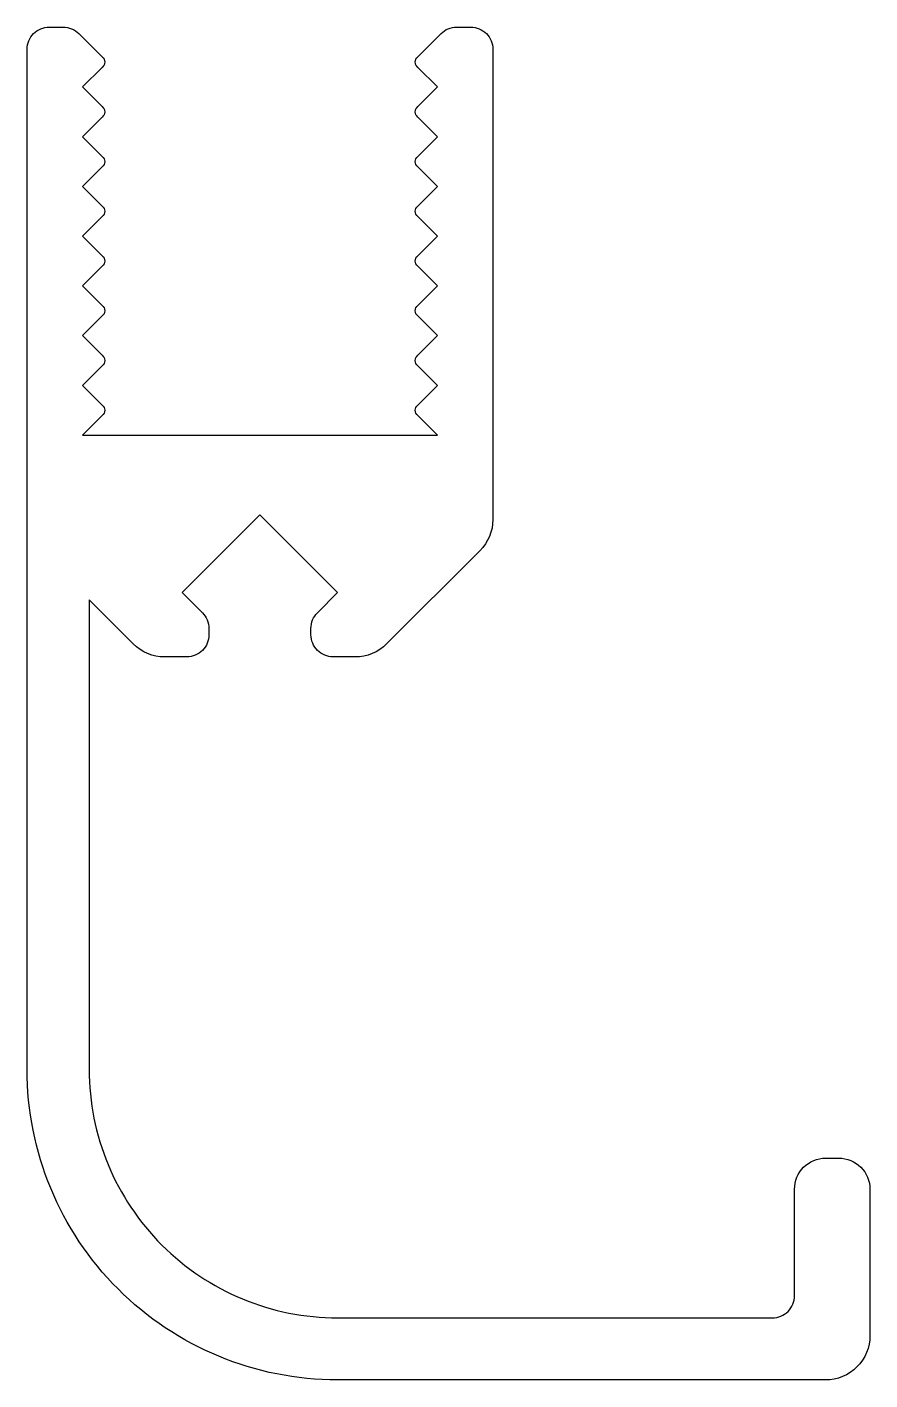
# Model space of a CAD drawing. Extents: x 950.6 to 969.6, y -13.7 to 16.8.
import ezdxf

# ---------------------------------------------------------------- set-up
doc = ezdxf.new("R2010")
doc.units = 0
doc.header["$LTSCALE"] = 15
doc.layers.get('0').update_dxf_attribs({"linetype": 'CONTINUOUS'})

msp = doc.modelspace()

# ---------------------------------------------------------------- linework, layer by layer
at = {"ltscale": 0.05}
msp.add_lwpolyline([(951.838, 12.091), (952.281, 11.648, -0.484831), (952.281, 11.413), (951.838, 10.97), (952.281, 10.527, -0.484831), (952.281, 10.292), (951.838, 9.849), (952.281, 9.406, -0.484831), (952.281, 9.17), (951.838, 8.727), (952.281, 8.284, -0.484831), (952.281, 8.049), (951.838, 7.606), (959.838, 7.606), (959.395, 8.049, -0.484831), (959.395, 8.284), (959.838, 8.727), (959.395, 9.17, -0.484831), (959.395, 9.406), (959.838, 9.849), (959.395, 10.292, -0.484831), (959.395, 10.527), (959.838, 10.97), (959.395, 11.413, -0.484831), (959.395, 11.648), (959.838, 12.091), (959.395, 12.534, -0.484831), (959.395, 12.77), (959.838, 13.213), (959.395, 13.656, -0.484831), (959.395, 13.891), (959.838, 14.334), (959.395, 14.777, -0.484831), (959.395, 15.012), (959.838, 15.455), (959.395, 15.898, -0.484831), (959.395, 16.134), (959.921, 16.66, -0.198912), (960.274, 16.806), (960.588, 16.806, -0.414214), (961.088, 16.306), (961.088, 5.707, -0.198912), (960.795, 5), (958.694, 2.899, -0.198912), (957.986, 2.606), (957.488, 2.606, -0.414214), (956.988, 3.106), (956.988, 3.249, -0.198912), (957.134, 3.602), (957.588, 4.056), (955.838, 5.806), (954.088, 4.056), (954.541, 3.602, -0.198912), (954.688, 3.249), (954.688, 3.106, -0.414214), (954.188, 2.606), (953.689, 2.606, -0.198912), (952.982, 2.899), (951.988, 3.893), (951.988, -6.694, 0.414214), (957.588, -12.294), (967.388, -12.294, 0.414214), (967.888, -11.794), (967.888, -9.394, -0.414214), (968.588, -8.694), (968.888, -8.694, -0.414214), (969.588, -9.394), (969.588, -12.694, -0.414214), (968.588, -13.694), (957.588, -13.694, -0.414214), (950.588, -6.694), (950.588, 16.306, -0.414214), (951.088, 16.806), (951.401, 16.806, -0.198912), (951.755, 16.66), (952.281, 16.134, -0.484831), (952.281, 15.898), (951.838, 15.455), (952.281, 15.012, -0.484831), (952.281, 14.777), (951.838, 14.334), (952.281, 13.891, -0.484831), (952.281, 13.656), (951.838, 13.213), (952.281, 12.77, -0.484831), (952.281, 12.534)], format="xyb", close=True, dxfattribs=at)

doc.saveas('drawing.dxf')
